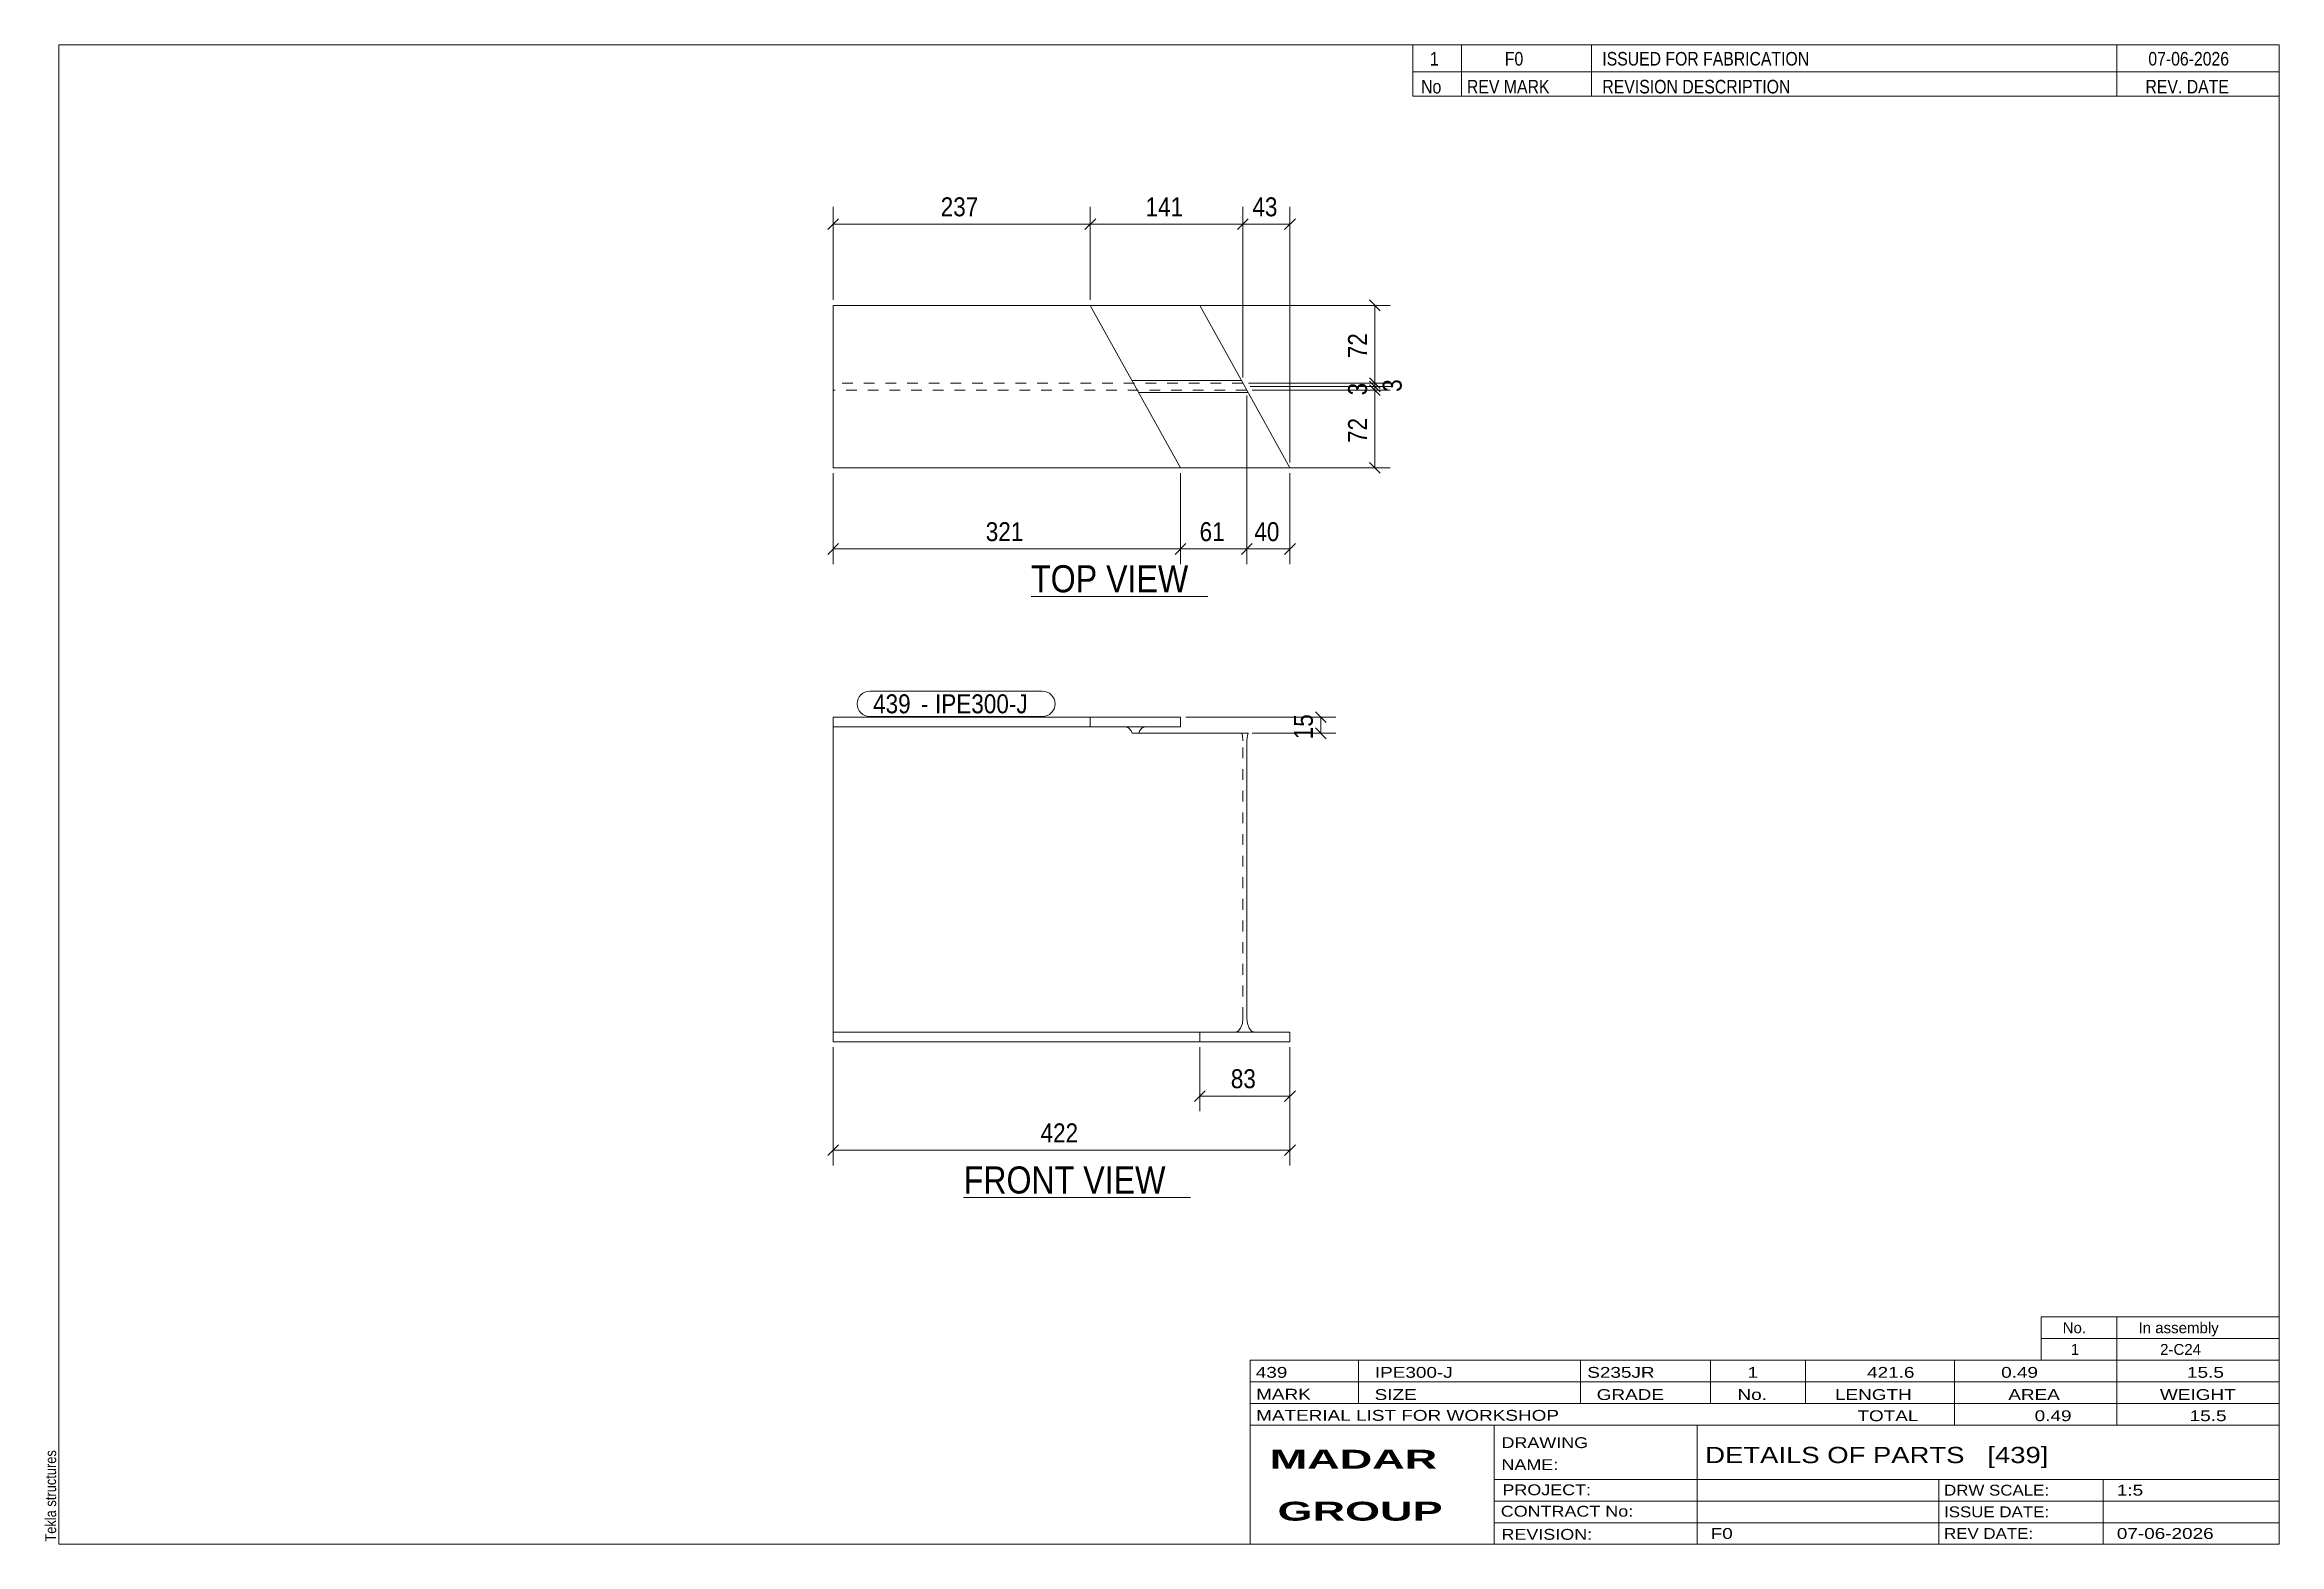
# Model space of a CAD drawing. Header units: millimetres. Extents: x 2 to 415, y 5 to 282.
import ezdxf

# ---------------------------------------------------------------- set-up
doc = ezdxf.new("R2010")
doc.units = ezdxf.units.MM
doc.linetypes.add('XKITLINE00', pattern=[0])
doc.linetypes.add('XKITLINE02', pattern=[4, 2, -2])
for name, color, linetype, lineweight in [('Dimensions', 7, 'Continuous', 0), ('DrawingSheet', 5, 'Continuous', 0), ('OtherObjectType', 7, 'Continuous', 0), ('Part', 2, 'Continuous', 0), ('PartMark', 7, 'Continuous', 0)]:
    doc.layers.add(name, color=color, linetype=linetype, lineweight=lineweight)
doc.styles.add('ARIAL', font='ARIAL.TTF')
doc.styles.add('ARIAL_BOLD', font='ARIALBD.TTF')
doc.styles.add('ARIAL_NARROW', font='ARIALN.TTF')

# ---------------------------------------------------------------- blocks, each defined once
blk = doc.blocks.new('*A1')
at = {"layer": 'Part', "color": 2, "linetype": 'XKITLINE00', "lineweight": 0}
for p, q in [((148, 157.8), (148, 156)), ((148, 157.8), (212.11, 157.8)), ((212.11, 157.8), (212.11, 156)), ((148, 156), (148, 97.8)), ((212.11, 156), (148, 156)), ((204.57, 155.24), (204.41, 154.8)), ((224.62, 154.8), (204.41, 154.8)), ((205.04, 155.8), (204.57, 155.24)), ((205.59, 156), (205.04, 155.8)), ((224.47, 154.39), (224.36, 153.4)), ((224.36, 102.2), (224.36, 153.4)), ((224.62, 154.8), (224.47, 154.39)), ((232.33, 99.6), (148, 99.6)), ((224.36, 102.2), (224.47, 101.21)), ((224.47, 101.21), (224.78, 100.36)), ((224.78, 100.36), (225.25, 99.8)), ((225.25, 99.8), (225.8, 99.6)), ((232.33, 99.6), (232.33, 97.8)), ((232.33, 97.8), (148, 97.8))]:
    blk.add_line(p, q, dxfattribs=at)
at = {"layer": 'Part', "color": 7, "linetype": 'XKITLINE02', "lineweight": 0}
for p, q in [((148, 156), (148, 157.8)), ((195.46, 156), (195.46, 157.8)), ((202.53, 155.8), (201.98, 156)), ((203, 155.24), (202.53, 155.8)), ((203.16, 154.8), (203, 155.24)), ((204.41, 154.8), (203.16, 154.8)), ((223.53, 154.39), (223.38, 154.8)), ((223.64, 153.4), (223.53, 154.39)), ((223.64, 102.2), (223.64, 153.4)), ((215.67, 97.8), (215.67, 99.6)), ((222.2, 99.6), (222.75, 99.8)), ((222.75, 99.8), (223.22, 100.36)), ((223.22, 100.36), (223.53, 101.21)), ((223.53, 101.21), (223.64, 102.2))]:
    blk.add_line(p, q, dxfattribs=at)
blk = doc.blocks.new('*A2')
at = {"layer": 'Part', "color": 2, "linetype": 'XKITLINE00', "lineweight": 0}
for p, q in [((148, 203.85), (148, 233.85)), ((148, 233.85), (215.67, 233.85)), ((212.11, 203.85), (195.46, 233.85)), ((215.67, 233.85), (223.38, 219.97)), ((203.16, 219.97), (223.38, 219.97)), ((232.33, 203.85), (223.38, 219.97)), ((204.41, 217.73), (224.62, 217.73)), ((232.33, 203.85), (148, 203.85))]:
    blk.add_line(p, q, dxfattribs=at)
at = {"layer": 'Part', "color": 7, "linetype": 'XKITLINE02', "lineweight": 0}
for p, q in [((223.64, 219.5), (148, 219.5)), ((224.36, 218.2), (148, 218.2))]:
    blk.add_line(p, q, dxfattribs=at)
blk = doc.blocks.new('*A3')
at = {"layer": 'DrawingSheet', "color": 5, "linetype": 'XKITLINE00', "lineweight": 0}
for p, q in [((415, 282), (5, 282)), ((5, 282), (5, 5)), ((415, 5), (415, 282)), ((5, 5), (415, 5))]:
    blk.add_line(p, q, dxfattribs=at)
at = {"layer": 'DrawingSheet', "color": 5, "style": 'ARIAL', "width": 0.85}
blk.add_text('Tekla structures', height=2, rotation=90, dxfattribs=at).set_placement((4.5, 5.5))
blk = doc.blocks.new('*A4')
at = {"layer": 'OtherObjectType', "color": 7, "linetype": 'XKITLINE00', "lineweight": 0}
for p, q in [((371, 47), (415, 47)), ((371, 43), (371, 47)), ((385, 43), (385, 47)), ((415, 43), (415, 47)), ((371, 43), (415, 43)), ((371, 39), (371, 43)), ((385, 39), (385, 43)), ((415, 39), (415, 43)), ((371, 39), (415, 39))]:
    blk.add_line(p, q, dxfattribs=at)
at = {"layer": 'OtherObjectType', "color": 7, "style": 'ARIAL_NARROW', "width": 1.211571}
for s, p in [('No.', (375, 44)), ('In assembly', (389, 44)), ('1', (376.5, 40)), ('2-C24', (392.99, 40))]:
    blk.add_text(s, height=2, dxfattribs=at).set_placement(p)
blk = doc.blocks.new('*A5')
at = {"layer": 'OtherObjectType', "color": 7, "linetype": 'XKITLINE00', "lineweight": 0}
for p, q in [((255, 282), (415, 282)), ((415, 282), (255, 282)), ((255, 282), (255, 277)), ((264, 282), (264, 277)), ((288, 282), (288, 277)), ((385, 282), (385, 277)), ((415, 282), (415, 277)), ((255, 277), (415, 277)), ((255, 277), (255, 272.5)), ((255, 277), (415, 277)), ((264, 277), (264, 272.5)), ((288, 277), (288, 272.5)), ((385, 277), (385, 272.5)), ((415, 277), (415, 272.5)), ((415, 272.5), (255, 272.5))]:
    blk.add_line(p, q, dxfattribs=at)
at = {"layer": 'OtherObjectType', "color": 7, "style": 'ARIAL_NARROW'}
for s, width, p in [('1', 1.017001, (258.16, 278.15)), ('F0', 1.017001, (272, 278.15)), ('ISSUED FOR FABRICATION', 1.017001, (290, 278.15)), ('07-06-2026', 1.017001, (390.82, 278.15)), ('No', 1.02, (256.54, 273)), ('REV MARK', 1.02, (265, 273)), ('REVISION DESCRIPTION', 1.02, (290, 273)), ('REV. DATE', 1.02, (390.28, 273))]:
    blk.add_text(s, height=2.5, dxfattribs=dict(at, width=width)).set_placement(p)
blk = doc.blocks.new('*A6')
at = {"layer": 'OtherObjectType', "color": 7, "linetype": 'XKITLINE00', "lineweight": 0}
for p, q in [((225, 39), (415, 39)), ((225, 39), (225, 35)), ((225, 39), (415, 39)), ((245, 35), (245, 39)), ((286, 35), (286, 39)), ((310, 35), (310, 39)), ((327.5, 35), (327.5, 39)), ((355, 35), (355, 39)), ((385, 35), (385, 39)), ((415, 35), (415, 39)), ((225, 35), (415, 35)), ((225, 35), (225, 5)), ((225, 35), (415, 35)), ((245, 31), (245, 35)), ((286, 31), (286, 35)), ((310, 31), (310, 35)), ((327.5, 31), (327.5, 35)), ((355, 31), (355, 35)), ((385, 31), (385, 35)), ((415, 31), (415, 35)), ((225, 31), (415, 31)), ((355, 27), (355, 31)), ((385, 27), (385, 31)), ((415, 27), (415, 31)), ((225, 27), (415, 27)), ((270, 21), (270, 27)), ((307.5, 17), (307.5, 27)), ((415, 21), (415, 27)), ((270, 21), (270, 5)), ((415, 17), (415, 21)), ((270, 17), (415, 17)), ((307.5, 5), (307.5, 17)), ((352.16, 13), (352.16, 17)), ((382.5, 5), (382.5, 17)), ((415, 13), (415, 17)), ((270, 13), (415, 13)), ((352.16, 5), (352.16, 13)), ((415, 9), (415, 13)), ((270, 9), (415, 9)), ((415, 5), (415, 9)), ((225, 5), (415, 5)), ((262.5, 5), (415, 5))]:
    blk.add_line(p, q, dxfattribs=at)
at = {"layer": 'OtherObjectType', "color": 7, "style": 'ARIAL_NARROW'}
for s, height, width, p in [('439', 2, 1.525501, (226.01, 35.76)), ('IPE300-J', 2, 1.525501, (248, 35.76)), ('S235JR', 2, 1.525501, (287.22, 35.76)), ('1', 2, 1.525501, (316.82, 35.76)), ('421.6', 2, 1.525501, (338.88, 35.76)), ('0.49', 2, 1.525501, (363.64, 35.76)), ('15.5', 2, 1.525501, (397.96, 35.76)), ('MARK', 2, 1.525501, (226.08, 31.73)), ('SIZE', 2, 1.525501, (247.96, 31.66)), ('GRADE', 2, 1.525501, (288.96, 31.66)), ('No.', 2, 1.525501, (314.96, 31.66)), ('LENGTH', 2, 1.525501, (332.96, 31.66)), ('AREA', 2, 1.525501, (364.96, 31.66)), ('WEIGHT', 2, 1.525501, (392.96, 31.66)), ('MATERIAL LIST FOR WORKSHOP', 2, 1.525501, (226.08, 27.82)), ('TOTAL', 2, 1.525501, (337.1, 27.75)), ('0.49', 2, 1.525501, (369.83, 27.75)), ('15.5', 2, 1.525501, (398.45, 27.75)), ('DRAWING', 2, 1.445, (271.38, 22.78)), ('NAME:', 2, 1.445, (271.38, 18.72)), ('DETAILS OF PARTS   [439]', 3, 1.474651, (309, 20)), ('PROJECT:', 2, 1.445, (271.55, 14.07)), ('DRW SCALE:', 2, 1.36, (353.1, 14)), ('1:5', 2, 1.525501, (385, 14)), ('CONTRACT No:', 2, 1.445, (271.25, 10.11)), ('ISSUE DATE:', 2, 1.36, (353.1, 10)), ('REVISION:', 2, 1.445, (271.38, 5.84)), ('F0', 2, 1.525501, (310, 6)), ('REV DATE:', 2, 1.36, (353.1, 6)), ('07-06-2026', 2, 1.525501, (385, 6))]:
    blk.add_text(s, height=height, dxfattribs=dict(at, width=width)).set_placement(p)
at = {"layer": 'OtherObjectType', "color": 1, "style": 'ARIAL_BOLD', "width": 1.7}
for s, p in [('MADAR ', (228.58, 18.97)), ('GROUP', (230.03, 9.37))]:
    blk.add_text(s, height=3.5, dxfattribs=at).set_placement(p)
blk = doc.blocks.new('*A7')
at = {"layer": 'Dimensions', "color": 7, "linetype": 'XKITLINE00', "lineweight": 0}
for p, q in [((213.11, 157.8), (240.8, 157.8)), ((237.01, 158.79), (238.99, 156.81)), ((238, 154.8), (238, 157.8)), ((225.36, 154.8), (240.8, 154.8)), ((237.01, 155.79), (238.99, 153.81))]:
    blk.add_line(p, q, dxfattribs=at)
at = {"layer": 'Dimensions', "color": 3}
for p in [(238, 157.8), (238, 154.8)]:
    blk.add_point(p, dxfattribs=at)
at = {"layer": 'Dimensions', "color": 3, "style": 'ARIAL', "width": 0.85}
blk.add_text('15', height=3.5, rotation=90.0002, dxfattribs=at).set_placement((236.55, 153.7))
blk = doc.blocks.new('*A8')
at = {"layer": 'Dimensions', "color": 7, "linetype": 'XKITLINE00', "lineweight": 0}
for p, q in [((148, 96.8), (148, 75)), ((232.33, 96.8), (232.33, 75)), ((148.99, 78.79), (147.01, 76.81)), ((233.32, 78.79), (231.34, 76.81)), ((148, 77.8), (232.33, 77.8))]:
    blk.add_line(p, q, dxfattribs=at)
at = {"layer": 'Dimensions', "color": 3}
for p in [(148, 77.8), (232.33, 77.8)]:
    blk.add_point(p, dxfattribs=at)
at = {"layer": 'Dimensions', "color": 3, "style": 'ARIAL', "width": 0.85}
blk.add_text('422', height=3.5, dxfattribs=at).set_placement((186.27, 79.25))
blk = doc.blocks.new('*A9')
at = {"layer": 'Dimensions', "color": 7, "linetype": 'XKITLINE00', "lineweight": 0}
for p, q in [((215.67, 96.8), (215.67, 85)), ((232.33, 96.8), (232.33, 85)), ((216.66, 88.79), (214.68, 86.81)), ((215.67, 87.8), (232.33, 87.8)), ((233.32, 88.79), (231.34, 86.81))]:
    blk.add_line(p, q, dxfattribs=at)
at = {"layer": 'Dimensions', "color": 3}
for p in [(215.67, 87.8), (232.33, 87.8)]:
    blk.add_point(p, dxfattribs=at)
at = {"layer": 'Dimensions', "color": 3, "style": 'ARIAL', "width": 0.85}
blk.add_text('83', height=3.5, dxfattribs=at).set_placement((221.4, 89.25))
blk = doc.blocks.new('*A10')
at = {"layer": 'PartMark', "color": 7, "linetype": 'XKITLINE00', "lineweight": 0}
for p, q in [((154.75, 162.6), (186.59, 162.6)), ((154.75, 157.9), (186.59, 157.9))]:
    blk.add_line(p, q, dxfattribs=at)
for centre, start, end in [((154.75, 160.25), 90, 270), ((186.59, 160.25), 270, 90)]:
    blk.add_arc(centre, 2.35, start, end, dxfattribs=at)
at = {"layer": 'PartMark', "color": 1, "style": 'ARIAL', "width": 0.85}
blk.add_text('439', height=3.5, dxfattribs=at).set_placement((155.35, 158.5))
at = {"layer": 'PartMark', "color": 3, "style": 'ARIAL', "width": 0.85}
for s, p in [('IPE300-J', (166.79, 158.5)), ('-', (164.19, 158.5))]:
    blk.add_text(s, height=3.5, dxfattribs=at).set_placement(p)
blk = doc.blocks.new('*A11')
at = {"layer": 'OtherObjectType', "color": 7, "linetype": 'XKITLINE00', "lineweight": 0}
blk.add_line((172.07, 69.05), (213.93, 69.05), dxfattribs=at)
at = {"layer": 'OtherObjectType', "color": 3, "style": 'ARIAL', "width": 0.85}
blk.add_text('FRONT VIEW', height=5, dxfattribs=at).set_placement((172.07, 69.8))
blk = doc.blocks.new('*A12')
at = {"layer": 'Dimensions', "color": 7, "linetype": 'XKITLINE00', "lineweight": 0}
for p, q in [((247.01, 219.19), (248.99, 217.21)), ((225.36, 218.2), (250.8, 218.2)), ((248, 203.85), (248, 218.2)), ((213.11, 203.85), (250.8, 203.85)), ((247.01, 204.84), (248.99, 202.86))]:
    blk.add_line(p, q, dxfattribs=at)
at = {"layer": 'Dimensions', "color": 3}
for p in [(248, 218.2), (248, 203.85)]:
    blk.add_point(p, dxfattribs=at)
at = {"layer": 'Dimensions', "color": 3, "style": 'ARIAL', "width": 0.85}
blk.add_text('72', height=3.5, rotation=90.0002, dxfattribs=at).set_placement((246.55, 208.43))
blk = doc.blocks.new('*A13')
at = {"layer": 'Dimensions', "color": 7, "linetype": 'XKITLINE00', "lineweight": 0}
for p, q in [((225, 218.85), (250.8, 218.85)), ((247.01, 219.84), (248.99, 217.86)), ((247.01, 219.19), (248.99, 217.21)), ((248, 218.2), (248, 218.85)), ((225.36, 218.2), (250.8, 218.2))]:
    blk.add_line(p, q, dxfattribs=at)
at = {"layer": 'Dimensions', "color": 3}
for p in [(248, 218.85), (248, 218.2)]:
    blk.add_point(p, dxfattribs=at)
at = {"layer": 'Dimensions', "color": 3, "style": 'ARIAL', "width": 0.85}
blk.add_text('3', height=3.5, rotation=90.0002, dxfattribs=at).set_placement((246.55, 217.23))
blk = doc.blocks.new('*A14')
at = {"layer": 'Dimensions', "color": 7, "linetype": 'XKITLINE00', "lineweight": 0}
for p, q in [((224.64, 219.5), (251.2, 219.5)), ((225, 218.85), (251.2, 218.85)), ((247.01, 220.49), (248.99, 218.51)), ((247.01, 219.84), (248.99, 217.86)), ((248, 218.85), (248, 219.5))]:
    blk.add_line(p, q, dxfattribs=at)
at = {"layer": 'Dimensions', "color": 3}
for p in [(248, 219.5), (248, 218.85)]:
    blk.add_point(p, dxfattribs=at)
at = {"layer": 'Dimensions', "color": 3, "style": 'ARIAL', "width": 0.85}
blk.add_text('3', height=3.5, rotation=90.0002, dxfattribs=at).set_placement((252.95, 217.88))
blk = doc.blocks.new('*A15')
at = {"layer": 'Dimensions', "color": 7, "linetype": 'XKITLINE00', "lineweight": 0}
for p, q in [((196.46, 233.85), (250.8, 233.85)), ((247.01, 234.84), (248.99, 232.86)), ((248, 219.5), (248, 233.85)), ((224.64, 219.5), (250.8, 219.5)), ((247.01, 220.49), (248.99, 218.51))]:
    blk.add_line(p, q, dxfattribs=at)
at = {"layer": 'Dimensions', "color": 3}
for p in [(248, 233.85), (248, 219.5)]:
    blk.add_point(p, dxfattribs=at)
at = {"layer": 'Dimensions', "color": 3, "style": 'ARIAL', "width": 0.85}
blk.add_text('72', height=3.5, rotation=90.0002, dxfattribs=at).set_placement((246.55, 224.08))
blk = doc.blocks.new('*A16')
at = {"layer": 'Dimensions', "color": 7, "linetype": 'XKITLINE00', "lineweight": 0}
for p, q in [((148, 234.85), (148, 252.05)), ((195.46, 234.85), (195.46, 252.05)), ((148.99, 249.84), (147.01, 247.86)), ((148, 248.85), (195.46, 248.85)), ((196.45, 249.84), (194.47, 247.86))]:
    blk.add_line(p, q, dxfattribs=at)
at = {"layer": 'Dimensions', "color": 3}
for p in [(148, 248.85), (195.46, 248.85)]:
    blk.add_point(p, dxfattribs=at)
at = {"layer": 'Dimensions', "color": 3, "style": 'ARIAL', "width": 0.85}
blk.add_text('237', height=3.5, dxfattribs=at).set_placement((167.84, 250.3))
blk = doc.blocks.new('*A17')
at = {"layer": 'Dimensions', "color": 7, "linetype": 'XKITLINE00', "lineweight": 0}
for p, q in [((195.46, 234.85), (195.46, 252.05)), ((223.64, 220.5), (223.64, 252.05)), ((196.45, 249.84), (194.47, 247.86)), ((195.46, 248.85), (223.64, 248.85)), ((224.63, 249.84), (222.65, 247.86))]:
    blk.add_line(p, q, dxfattribs=at)
at = {"layer": 'Dimensions', "color": 3}
for p in [(195.46, 248.85), (223.64, 248.85)]:
    blk.add_point(p, dxfattribs=at)
at = {"layer": 'Dimensions', "color": 3, "style": 'ARIAL', "width": 0.85}
blk.add_text('141', height=3.5, dxfattribs=at).set_placement((205.65, 250.3))
blk = doc.blocks.new('*A18')
at = {"layer": 'Dimensions', "color": 7, "linetype": 'XKITLINE00', "lineweight": 0}
for p, q in [((223.64, 220.5), (223.64, 252.05)), ((232.33, 204.85), (232.33, 252.05)), ((224.63, 249.84), (222.65, 247.86)), ((223.64, 248.85), (232.33, 248.85)), ((233.32, 249.84), (231.34, 247.86))]:
    blk.add_line(p, q, dxfattribs=at)
at = {"layer": 'Dimensions', "color": 3}
for p in [(223.64, 248.85), (232.33, 248.85)]:
    blk.add_point(p, dxfattribs=at)
at = {"layer": 'Dimensions', "color": 3, "style": 'ARIAL', "width": 0.85}
blk.add_text('43', height=3.5, dxfattribs=at).set_placement((225.39, 250.3))
blk = doc.blocks.new('*A19')
at = {"layer": 'Dimensions', "color": 7, "linetype": 'XKITLINE00', "lineweight": 0}
for p, q in [((148, 202.85), (148, 186.05)), ((212.11, 202.85), (212.11, 186.05)), ((148.99, 189.84), (147.01, 187.86)), ((213.1, 189.84), (211.12, 187.86)), ((148, 188.85), (212.11, 188.85))]:
    blk.add_line(p, q, dxfattribs=at)
at = {"layer": 'Dimensions', "color": 3}
for p in [(148, 188.85), (212.11, 188.85)]:
    blk.add_point(p, dxfattribs=at)
at = {"layer": 'Dimensions', "color": 3, "style": 'ARIAL', "width": 0.85}
blk.add_text('321', height=3.5, dxfattribs=at).set_placement((176.16, 190.3))
blk = doc.blocks.new('*A20')
at = {"layer": 'Dimensions', "color": 7, "linetype": 'XKITLINE00', "lineweight": 0}
for p, q in [((224.36, 217.2), (224.36, 186.05)), ((212.11, 202.85), (212.11, 186.05)), ((213.1, 189.84), (211.12, 187.86)), ((225.35, 189.84), (223.37, 187.86)), ((212.11, 188.85), (224.36, 188.85))]:
    blk.add_line(p, q, dxfattribs=at)
at = {"layer": 'Dimensions', "color": 3}
for p in [(212.11, 188.85), (224.36, 188.85)]:
    blk.add_point(p, dxfattribs=at)
at = {"layer": 'Dimensions', "color": 3, "style": 'ARIAL', "width": 0.85}
blk.add_text('61', height=3.5, dxfattribs=at).set_placement((215.64, 190.3))
blk = doc.blocks.new('*A21')
at = {"layer": 'Dimensions', "color": 7, "linetype": 'XKITLINE00', "lineweight": 0}
for p, q in [((224.36, 217.2), (224.36, 186.05)), ((232.33, 202.85), (232.33, 186.05)), ((225.35, 189.84), (223.37, 187.86)), ((233.32, 189.84), (231.34, 187.86)), ((224.36, 188.85), (232.33, 188.85))]:
    blk.add_line(p, q, dxfattribs=at)
at = {"layer": 'Dimensions', "color": 3}
for p in [(224.36, 188.85), (232.33, 188.85)]:
    blk.add_point(p, dxfattribs=at)
at = {"layer": 'Dimensions', "color": 3, "style": 'ARIAL', "width": 0.85}
blk.add_text('40', height=3.5, dxfattribs=at).set_placement((225.75, 190.3))
blk = doc.blocks.new('*A22')
at = {"layer": 'OtherObjectType', "color": 7, "linetype": 'XKITLINE00', "lineweight": 0}
blk.add_line((184.52, 180.1), (217.13, 180.1), dxfattribs=at)
at = {"layer": 'OtherObjectType', "color": 3, "style": 'ARIAL', "width": 0.85}
blk.add_text('TOP VIEW', height=5, dxfattribs=at).set_placement((184.52, 180.85))

msp = doc.modelspace()

# ---------------------------------------------------------------- block references
at = {"lineweight": 0}
for name in ['*A3', '*A5', '*A16', '*A17', '*A18', '*A2', '*A15', '*A12', '*A14', '*A13', '*A20', '*A21', '*A19', '*A22', '*A10', '*A1', '*A7', '*A8', '*A9', '*A11', '*A4', '*A6']:
    msp.add_blockref(name, (0, 0), dxfattribs=at)

doc.saveas('drawing.dxf')
